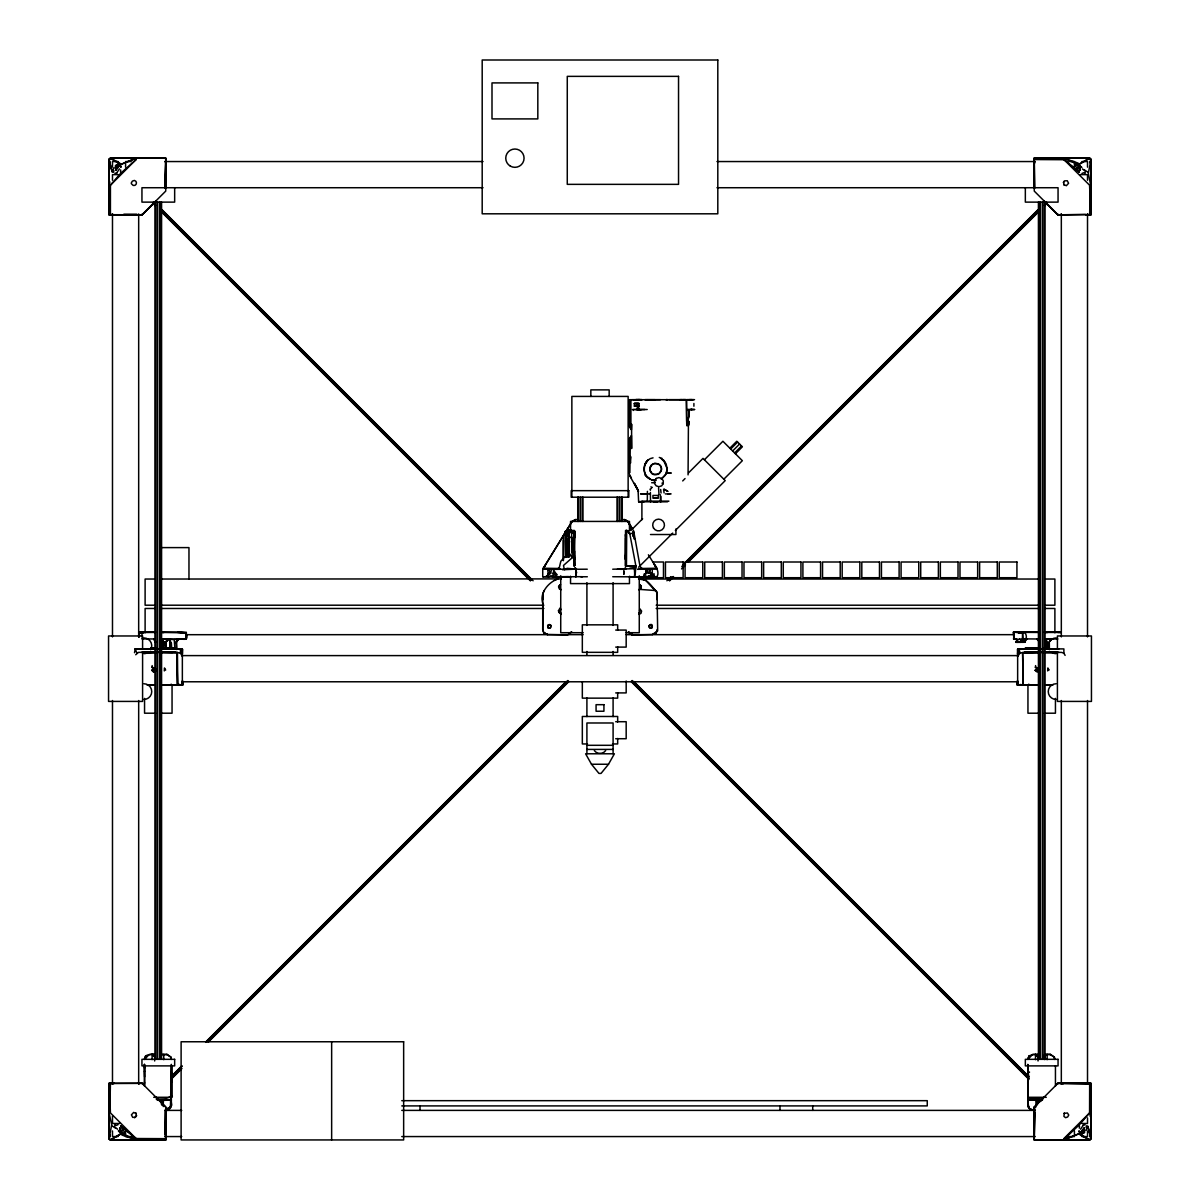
<?xml version="1.0" encoding="UTF-8"?>
<svg xmlns="http://www.w3.org/2000/svg" width="1200" height="1200" viewBox="0 0 1200 1200"><rect width="100%" height="100%" fill="white"/><g stroke="black" fill="none" stroke-linecap="round" stroke-linejoin="round"><path stroke-width="1.5" d="M109.125 185.205L109.11 214.71L114.195 214.83L109.125 214.785L108.915 187.08L109.845 181.845M142.98 1084.14L142.05 1083.33L109.11 1083.42L109.125 1138.635L110.385 1139.94L165.735 1139.94L165.75 1136.55L165.735 1139.94L110.385 1139.94L109.095 1138.71L109.125 1083.33L114.195 1083.285L109.125 1083.33L109.125 1117.695L109.08 1112.97M109.125 1107.015L109.095 1138.71L110.43 1139.94L121.785 1133.55L136.65 1139.94L131.25 1139.94L136.41 1139.94L131.475 1139.94L136.08 1139.985L136.155 1138.635L110.43 1112.91L109.425 1088.04M165.72 1137.42L165.765 1109.52L165.735 1137.45L165.225 1135.14M165.75 188.58L165.735 158.175L110.43 158.175L109.095 159.405L109.125 191.1M563.355 560.595L563.355 535.68L567.57 528.825M574.395 555.39L574.47 565.905L574.47 531.105L570.315 531.75L568.92 530.685L574.47 530.88L574.47 565.905L574.215 560.31M629.445 472.965L629.895 437.805M1022.55 652.98L1023.21 685.05L1017.645 685.05L1017.465 680.835L1016.895 684.99L1038 685.05L1017.645 685.05L1017.645 649.065L1025.445 649.08M1034.235 188.565L1034.265 160.665L1034.925 187.965M1034.25 1109.535L1034.235 1137.405L1034.295 1107.015L1044.015 1097.205M1090.875 191.1L1090.905 159.405L1089.57 158.175L1034.265 158.175L1034.25 163.26L1034.265 158.175L1089.615 158.175L1090.875 159.48L1090.89 214.71L1085.805 214.83L1090.89 214.71L1091.085 187.08L1088.325 173.415L1090.995 159.39L1090.05 162.87L1090.875 159.48L1089.615 158.175L1078.215 164.565L1063.845 158.175L1063.845 159.48L1089.57 185.205L1090.575 210.075M1090.92 1112.97L1090.875 1117.695L1090.875 1083.33L1085.865 1083.42L1090.875 1083.33L1090.155 1116.27M165.675 163.14L165.735 158.175L165.735 191.1L142.035 214.785L109.11 214.695L110.415 214.695L110.43 185.205L120.555 173.415L136.155 159.495L136.17 158.175L165.735 158.175L165.75 163.26M152.1 1059.645L152.115 1054.335L149.07 1054.56L144.51 1059.465M165.195 185.7L165.735 160.665L165.135 187.965L165.735 160.665L165.585 163.005M171.33 1064.94L170.46 1107.54M571.68 631.95L567.69 634.95L547.14 634.515L543.72 632.685L542.715 629.625L543 604.14C539.28 593.28 547.83 582.63 557.82 578.895M563.37 560.46L563.415 540.42M565.56 556.875L564.945 531.705L566.715 530.43L568.905 530.475L569.175 556.125M629.55 439.005L629.46 473.01L629.46 439.095L630.345 437.7M625.605 538.095L625.5 565.95L625.53 530.46L627.09 530.49L629.85 534.03L635.88 565.995L634.38 568.71L634.845 576.84L612.735 576.735M688.41 425.655L688.065 474.885M1038.84 649.125L1018.11 648.78L1017.645 653.97L1017.855 648.855M1065.105 655.38L1063.86 653.19L1061.52 652.395L1022.685 652.47L1023.21 685.05L1022.43 684.255M1034.805 1112.415L1034.265 1137.45L1034.865 1110.165M1035.495 1059.645L1035.51 1054.335L1032.465 1054.56L1027.905 1059.465M1090.875 1107.015L1090.905 1138.71L1089.57 1139.94L1034.265 1139.94L1034.265 1136.535L1034.265 1139.94L1068.75 1139.94L1063.35 1139.94L1079.445 1124.7L1089.57 1112.91L1089.66 1083.405L1090.89 1083.405L1090.995 1138.725L1087.92 1126.365L1086.33 1125.795L1086.18 1127.835M175.365 649.02L171.99 649.02L182.355 649.065L182.355 685.05L162 685.05L183.105 684.99L182.535 680.835L182.355 685.05L176.79 685.05L177.57 684.255L176.79 652.35L138.48 652.365L135.705 654.765M573.75 565.98L574.59 531.27L574.425 537.54L574.545 534.345L574.695 535.5M637.845 576.735L634.35 576.735L635.88 565.995L626.355 565.905L626.475 530.46L626.355 565.905L625.185 567.42M647.31 500.31L647.4 491.355M109.125 214.785L109.125 159.48L110.385 158.175L136.155 158.175L136.155 159.48L110.43 185.205M181.875 649.005L182.34 656.46L180.48 653.19L180.495 648.915L135.255 648.87L134.505 652.71M182.355 653.97L182.415 649.035L182.325 653.955M544.17 576.735L542.73 576.735L542.73 569.205L550.125 569.01L553.785 569.205L553.77 573.075L555.825 575.085L555.9 576.735L568.635 576.69L565.62 576.72M1063.86 653.19L1063.89 648.915L1018.11 648.78L1017.675 656.415L1020.18 652.845L1027.125 652.35M687.375 409.515C692.085 413.1 686.055 421.11 686.895 425.79L688.92 424.98L688.755 421.95L686.655 421.305L686.445 399.69L686.715 424.545M176.64 649.23L176.415 642.03C178.005 634.875 188.985 644.415 186.435 634.095M569.01 538.485L569.1 533.28L568.905 539.115L566.52 541.695L566.745 553.26L569.055 553.695L568.71 556.095M650.4 492.45L650.52 501.87L667.53 501.795M688.455 409.77C690.42 406.86 688.575 421.56 687.465 420.645L688.8 421.44L687.315 421.95M688.905 421.395L688.41 425.31M161.865 648.81L161.91 645.195M165.03 643.635L165.885 648.945L165.96 642.195L168.075 638.85M569.67 541.77L566.52 541.695L568.77 541.65L568.815 535.125L569.04 540.615M660.9 496.47L660.87 501.795M1045.26 648.81L1045.35 641.58M568.77 541.65L567.96 539.565L566.64 543.63L566.52 550.635L566.925 553.2L569.61 556.14M566.775 542.835L566.67 557.145L567.03 546.12M693.765 399.69L686.865 399.69M1032 1109.925L1029.075 1108.335L1027.95 1105.125L1027.755 1064.355M182.475 680.85L182.355 685.05C178.62 683.685 170.28 686.97 171.165 684.135M177.51 639.105L186.285 638.985L186.285 632.445L177.63 632.355L181.41 632.43M628.455 632.19L632.265 634.995L652.335 634.53L657.66 630.915L657.045 592.59L645.615 580.305L638.58 578.895C647.16 577.47 651.66 587.13 657.12 592.14L657.255 599.745L657.255 594.015M109.89 1111.035L110.415 1083.42L114.075 1083.39M1087.785 214.2L1088.37 214.815L1086.06 214.65L1089.66 214.71L1090.11 187.08M109.425 210.075L109.785 192.39M108.915 1111.035L109.38 1088.04M162.33 1105.17L162.435 1100.355L171.345 1100.175L171.345 1064.37M174.945 649.29L174.225 639.57L168.795 639.345L171.21 643.065L170.055 642.255L169.92 649.14L170.055 642.3L171.375 643.11L171.735 649.335M176.625 649.5L176.415 642.03M568.905 540.96L568.875 537.03L569.715 537.36L568.98 540.93L567.27 538.77L565.965 540.54L566.73 544.89L567.27 538.77M625.77 554.535L625.395 559.455L625.605 558.51M1090.62 210.075L1091.085 187.08M1090.215 1105.725L1090.575 1088.04M139.065 637.365L139.17 632.52L154.92 632.445M163.245 1106.58L163.38 1100.175L163.02 1104.33M136.395 1116.18L135.825 1112.715M568.83 535.5L568.935 538.71L568.965 535.86L567.435 535.08L568.98 536.73L566.475 534.165L567.12 531.855L568.905 530.46L574.47 530.46M1064.175 185.4L1063.605 181.935M1044.66 1059.57L1044.6 1054.56L1047.135 1054.365L1050.6 1054.47L1054.155 1057.11L1054.74 1059.465L1054.485 1057.125L1050.09 1054.44M574.47 565.905L574.575 551.175M625.68 557.505L625.53 556.215L625.44 558.3L625.5 534.405L625.74 537.78M574.47 531.105L574.215 540.12L574.59 531.27L574.23 536.955M162.375 649.02L163.425 638.655M1045.77 649.02L1046.82 638.655M144.45 1071.03L144.6 1076.88M1027.86 1082.085L1027.725 1083.585L1027.83 1071.03L1028.955 1077.66M572.28 537.405L572.175 557.76L563.475 565.47L564.42 569.7L567.12 568.32L576 569.13L575.985 576.735L575.88 569.145L575.01 568.935L553.38 569.415L553.77 573.075L552.465 573.15L554.295 576.735M179.4 639.18L186.285 638.985L186.435 634.695L583.155 634.665M550.845 625.395L550.47 627.675L549.24 628.05L547.83 627.54L547.755 625.605L549.21 624.57L550.845 625.395L550.59 627.675L549.24 628.05M1025.895 632.445L1013.52 632.04L1013.775 638.91L1014.15 632.31L1038.315 632.445M679.71 399.69L685.545 399.69L629.46 399.69L629.46 426.42L631.41 429.795L631.605 424.125L631.605 448.56L631.41 435.69L629.775 438.015M642.45 576.735L644.175 576.735L644.28 573.825L645.99 573.675L646.14 570.69M648.405 554.79L657.27 569.205L647.79 568.995L647.565 573.15L649.995 572.985L652.035 576.735L656.31 577.065C659.82 575.04 657.045 566.85 654.255 564.3M568.665 554.28L568.875 556.515L568.98 530.76M1018.125 649.005L1017.675 656.415L1017.585 649.035L1038.375 649.05M635.25 574.395L635.685 567.36L629.88 568.17M625.53 556.365L625.815 551.94M1014.33 634.635L1013.595 639.105L1014.225 634.665M542.7 600.015L542.715 594.015L544.155 590.55M629.46 462.33L630.435 462.435L630.405 456.36L630.435 458.055L629.46 456.54L630.435 456.555L630.435 463.11L629.46 462.435L629.46 456.54L630.435 456.885M633.12 533.46L633.375 530.46M113.82 170.28L113.67 172.32L112.08 171.75L109.005 159.39L112.08 171.75M647.355 576.72L644.1 575.175L645.99 573.675L646.215 569.205L637.635 569.295L642.705 569.13L640.08 566.565L633.66 530.97M144.465 1082.085L144.48 1083.375M1034.775 162.99L1034.265 160.665L1034.415 163.005M649.995 572.985L652.35 575.625L654.03 573.735L654.225 576.825L652.35 575.625L652.245 569.205M568.815 535.125L569.79 536.97L567.21 540.15M667.365 467.715L666.21 473.745L662.07 478.41M574.32 538.38L574.485 536.655M115.245 168.33L115.5 165.705L117 164.805L115.875 170.22L120.465 164.565L136.17 158.175L132.975 159.27M1078.155 1134.075L1063.83 1139.94L1068.525 1139.94L1063.47 1139.94L1079.535 1133.55L1084.125 1127.91L1083 1133.31L1084.5 1132.41L1084.755 1129.785M120.495 172.11L120.705 169.95M168.105 638.94L166.05 642.33L165.945 648.57L165.9 642.33L164.28 642.33L163.65 648.705L161.925 639.18M1049.385 648.6L1049.295 642.33L1047.675 642.33L1047.045 648.705L1045.32 639.18M1079.295 1128.165L1079.505 1126.005M569.025 535.86L566.7 534.735L567.24 533.28L566.88 535.695L569.025 535.86L568.905 539.115M568.935 538.71L569.19 536.43M633.315 410.46L633.42 409.515M547.77 575.295L547.965 576.735L547.77 575.295L550.665 573.09L551.52 569.205M566.445 555.105L566.625 546.825M554.565 571.89L554.34 573.6L555.825 575.085L554.565 571.89L557.28 574.905M1025.535 638.97L1023.135 639.84L1022.415 638.985L1022.565 632.52L1023.135 639.84L1025.445 638.895L1038.315 638.985M652.335 634.53L656.1 633.09L657.255 629.625M649.935 468.51L651.48 465.06L654.51 463.455L658.455 463.965L660.66 465.93C664.86 472.815 653.22 478.575 650.34 471.255M155.985 200.91L142.035 214.86L140.7 214.755M1056.855 1084.365L1057.965 1083.255L1034.265 1107.015L1034.265 1139.94L1034.325 1134.975M115.02 1124.475L114.615 1126.92L117.615 1129.215M1084.98 173.64L1085.385 171.195L1082.385 168.9M568.365 556.845L568.83 552.495L567.3 552.045L566.745 553.26L569.055 553.695L568.965 552.66L572.175 557.76M634.32 403.485L637.44 403.485L637.44 406.23L634.32 406.23L634.32 403.485L639.075 403.515L638.955 406.23L634.515 406.23M571.275 530.115L566.55 530.475L566.67 534.75M649.065 573.075L649.83 569.19M109.11 1083.405L110.415 1083.42M1021.365 640.905L1021.08 642.285L1015.83 642.315L1016.715 640.62L1015.83 642.315L1023.81 642.03L1026.705 638.985L1025.235 639.135L1026.81 638.985M1025.985 638.76L1025.07 642.27L1016.94 642.285L1025.07 642.27M569.115 535.035L569.22 537.09M109.965 1135.125L109.005 1138.725L110.43 1139.94L120.135 1134.075M109.95 1135.26L109.125 1138.635L111.675 1124.7L109.125 1112.91M648.945 626.565L651.015 624.48L652.395 625.98L651.735 627.885L650.34 628.035L649.125 625.485M694.53 399.645L680.355 399.69M633.015 535.38L633.465 532.455M186.33 639.135L186.285 632.445M142.035 214.86L138.315 214.785M1057.965 1083.255L1057.02 1084.14M650.445 490.245L650.055 489.27L651.465 488.385M124.365 1134.24L124.935 1132.41L122.79 1129.785M1077.21 168.33L1075.065 165.705L1075.635 163.875M568.08 556.35L568.875 553.785L569.205 556.74L564.69 556.83L560.82 561.3L559.29 567.705L557.1 569.205M638.85 501.795L644.07 501.795M639.18 589.59L640.38 589.185L641.265 586.365L639.735 584.49M638.655 589.695L640.635 588.975L641.265 586.365M650.73 628.05L649.41 627.39M566.7 543.48L567.96 539.565M548.145 575.205L545.73 576.735L547.32 575.91L548.19 573.405L547.71 569.835L550.125 569.01M145.65 1055.91L144.435 1059.135L145.65 1055.91C146.985 1054.725 158.22 1052.73 153.63 1055.955L152.115 1054.335L155.145 1054.56M1029.045 1055.91L1027.83 1059.135L1029.045 1055.91L1032.84 1054.515L1038.15 1054.53M632.715 536.025L633.33 534.48M634.38 568.71L612.72 569.205M1027.875 1100.25L1042.17 1100.16L1027.875 1100.25L1036.44 1100.16L1037.46 1104.825M141.375 652.335L175.5 652.245L168.09 652.185M653.055 457.845L650.19 458.655C643.005 462.645 641.985 474.12 649.275 478.59A11.46 11.46 0 0 0 656.025 480.525M164.295 670.935L164.475 667.965L165.66 670.035L164.895 669.555M1047.675 670.935L1047.87 667.965L1049.04 670.035L1048.29 669.555M136.635 1115.49L134.535 1117.8M1063.365 182.625L1064.4 180.87L1067.295 180.75L1068.585 183.27L1066.35 185.715L1064.19 184.68M170.265 1108.26L171.69 1105.185L171.345 1102.635L170.265 1108.26L167.1 1110.39L166.41 1109.94L170.265 1108.26L166.98 1108.23M570.135 530.46L566.55 530.475L566.25 533.175L568.905 530.475M568.68 555L568.95 556.68M176.79 685.05L177.57 684.255L177.3 652.5M574.815 557.955L574.05 556.59M559.935 569.235L542.73 569.205L572.19 521.28L575.595 519.51M650.34 466.875C652.245 461.505 661.05 462.69 661.335 468.51A5.73 5.73 0 0 1 661.245 470.19L659.265 473.49A5.73 5.73 0 0 1 657.825 474.36L653.445 474.36A5.73 5.73 0 0 1 652.005 473.49L650.01 470.19M112.005 171.315L113.88 167.76M1086.12 1130.355L1087.995 1126.8M119.475 168.9L116.16 173.64M1080.525 1129.215L1083.84 1124.475M115.875 170.22L119.22 164.13L120.465 164.565L121.035 167.34L119.22 164.13M1080.78 1133.985L1078.965 1130.775L1079.535 1133.55L1080.78 1133.985L1084.125 1127.91M629.76 457.485L630.435 458.055L629.61 456.765M1017.63 650.49L1018.41 649.08L1027.95 648.96L1024.725 649.155M568.905 556.38L568.905 554.52L568.92 556.575M558.45 610.83L559.935 610.92L560.955 614.475L558.45 610.83L560.04 607.995L561.06 609.645M608.505 764.25L614.4 753.78L585.6 753.78L591.495 764.25L598.95 773.415L601.05 773.415L608.505 764.25L591.495 764.25M578.46 519.465L575.76 519.585L571.905 521.79L542.73 569.205L543.675 569.22M165.975 648.855L165.63 642.21L168.345 638.88M646.455 461.895L645.27 463.935L647.34 460.95M131.25 183.045L132.36 181.14L134.4 180.42C137.865 181.23 136.59 186.42 133.155 185.43L131.4 183.735M1064.34 1113.06L1063.905 1116.375L1065.6 1117.695L1067.64 1116.975L1068.75 1115.07L1067.4 1112.97L1063.845 1113.42M562.68 536.82L563.97 534.69M655.425 566.88L654.465 564.78M1050.06 641.085L1051.47 638.85M625.35 556.455L625.53 558.54M161.58 1104.825L161.145 1101.375L162.435 1100.355L159.285 1100.295M656.1 633.09L657.165 630.27M153.63 1055.955L154.65 1054.56L154.665 1060.98M1037.025 1055.955L1038.54 1054.56L1037.025 1055.955L1035.51 1054.335L1038.54 1054.56M1029.075 1108.335L1027.905 1105.08L1027.935 1090.515M560.085 584.715L558.555 586.8L559.47 589.08L561.33 589.635M638.625 501.795L638.07 490.005L634.38 483.3L638.535 491.445L630.135 476.52M658.59 487.89L658.98 494.685M167.1 1110.39L171.345 1105.08L171.345 1100.175L157.185 1100.175M632.625 535.5L633.735 533.88L632.925 532.545M121.785 1133.55L118.335 1130.775L121.41 1133.985L119.79 1127.91L123.09 1133.31L124.935 1132.41M1078.215 164.565L1081.665 167.34L1078.215 164.565L1080.21 170.22L1076.91 164.805L1075.065 165.705M648.15 459.705C642.285 464.73 642.645 475.5 649.98 478.965L645.06 475.245M547.32 575.91L550.665 573.09M1028.835 684.135L1028.25 685.11M138.9 1083.975L139.515 1083.3L111.615 1083.36L113.94 1083.465M1061.1 214.14L1060.485 214.815L1085.55 214.335M629.685 576.615L631.035 576.75L630.255 576.735M549.87 576.15L552.63 576.735L553.635 575.64L549.03 576.735M166.8 640.17L165.63 642.21M179.79 649.365L177.45 649.065L182.355 649.065L180.495 648.915M139.515 214.815L111.6 214.785L112.215 214.2M1087.725 1083.915L1088.4 1083.33L1060.485 1083.3L1088.385 1083.36L1086.06 1083.465M1090.245 1135.14L1090.875 1138.62L1089.615 1139.94L1063.83 1139.94M109.755 162.975L109.125 159.495L110.43 158.175L119.82 163.095M1087.92 1126.365L1090.875 1138.635L1089.615 1139.94L1080.18 1135.02M111.6 214.785L113.94 214.65M153.165 203.67L142.98 213.99L140.76 214.8M682.71 480.93L685.05 478.56M109.125 159.48L110.43 158.175L120.465 164.565M153.69 202.065L153 202.755L155.655 205.41M545.55 564.78L544.56 566.88M630.825 530.565L642.63 518.76M688.575 472.83L703.005 458.385L725.22 480.6L675.345 530.475M704.4 459.78L722.91 441.255L742.35 460.695L723.84 479.205M729.855 448.2L736.785 441.255L742.35 446.82L735.405 453.765M730.665 449.025L737.61 442.08M732.63 450.975L739.575 444.045M734.595 452.94L741.525 445.995M638.595 567.225L672.72 533.1M171.21 1076.46L181.815 1065.855M205.665 1042.005L566.175 681.495M666.9 580.77L670.875 576.795M682.8 564.87L1038 209.67M171.555 1076.805L182.16 1066.2M206.01 1042.35L567.84 680.52M668.58 579.795L671.22 577.14M681.825 566.535L1038.36 210.015M170.925 1078.83L181.53 1068.225M208.035 1041.72L568.545 681.21M669.27 580.485L673.245 576.51M682.515 567.225L685.17 564.585M687.825 561.93L1039.05 210.705M1044.345 205.41L1047 202.755L1046.31 202.065M171.27 1079.175L181.875 1068.57M208.38 1042.065L568.89 681.555M669.615 580.83L673.59 576.855M681.54 568.905L685.515 564.93M688.17 562.275L1038.075 212.385M1044.69 205.755L1047.345 203.1M1063.845 1138.62L1089.57 1112.91M1090.875 1138.635L1089.57 1139.94L1079.535 1133.55M623.895 569.205L625.875 569.055M566.085 530.97L568.905 536.055L566.475 534.165L567.66 533.04L566.505 532.65L569.175 536.895M560.595 584.67L558.645 586.485L560.55 589.5M638.745 612.96L639.885 611.895L639.54 609.975M632.265 634.995L628.395 631.86L632.76 634.53M165.075 1110.15L165.12 1134.555L165.765 1109.55M651.735 627.885L652.2 625.485L651.015 624.48L649.185 625.65M1050.18 640.17L1051.74 638.88M155.265 638.835L154.065 639.825L155.67 642.39M1037.175 639L1037.46 639.825L1038.66 638.835M549.21 624.57L547.635 625.935L548.19 627.915M687.675 409.71L687.24 409.515M1025.445 638.895L1024.35 639.735C1016.94 637.05 1030.26 643.485 1025.175 632.715M661.185 479.145L665.295 475.215L666.96 470.79A11.46 11.46 0 0 0 667.065 468.42L663.48 460.065L666.15 463.95L667.11 468.81M1025.475 649.035L1018.365 649.065L1025.835 648.96L1024.725 648.975M630.435 437.385L631.41 435.945M1028.16 1072.98L1029.525 1072.11L1027.8 1072.14M564.945 531.705L568.065 529.785M1014.75 638.55L1014.045 638.985L1013.52 632.04L1014.045 638.985L1014 634.545M568.62 633.675L571.485 631.965M176.58 642.21L175.065 643.11L179.115 639.105L174.225 639.57M115.5 165.705L118.605 163.875M1081.395 1134.24L1084.5 1132.41M142.455 649.035L172.785 648.84M1050.15 649.02L1026.21 649.065L1058.775 649.065M636.465 403.74L638.895 403.485M642.015 399.69L636.51 399.69L641.64 399.69L638.43 399.69M639 614.43L641.025 613.29L641.61 611.085L639.765 608.7M167.385 639.57L168.405 639.015L164.745 638.955M1050.78 639.57L1051.8 639.015L1048.14 638.955M121.845 164.04L136.17 158.175M1032.81 1110L1029.105 1108.29M1034.25 1107.03L1035.48 1107.27L1034.31 1108.35L1034.925 1110.165M151.695 670.26L155.76 668.805L151.725 667.14L155.835 671.19L153.465 671.91L151.695 670.26L155.835 671.19M1035.09 670.26L1038.12 671.505L1036.86 671.91L1035.09 670.26L1039.155 668.805L1035.105 667.14L1037.43 669.075M140.955 632.07L142.215 632.46L139.035 632.445L143.415 632.445L142.5 632.445C130.05 632.1 152.91 633.12 139.695 632.115C136.275 633.165 147.42 632.01 138.78 632.37M1025.895 638.985L1024.35 639.735L1013.775 638.91M1079.865 164.04L1089.615 158.175L1090.875 159.48L1090.875 214.785M632.46 409.515L641.64 409.515M554.37 580.335L557.655 578.925M641.1 409.74L636.51 409.545L647.205 409.515M142.47 652.47L157.35 652.245L145.2 652.38L154.11 652.29M1081.98 173.415L1083.915 172.695M116.085 1125.42L118.02 1124.7M566.88 535.695L567.9 535.32M636.54 399.705L641.25 399.915M542.715 599.34L542.715 594.015L542.715 629.625L543.87 632.805L547.62 634.53L543.72 632.685M653.835 501.795L657.435 501.795M1018.2 642.27L1021.095 641.235M172.365 1096.215L164.55 1098.915L156.18 1099.095M153.465 671.91L154.725 671.505M167.19 639.405L168.405 639.015M1050.585 639.405L1051.8 639.015M114.99 173.415L117.285 172.695M1082.715 1125.42L1085.01 1124.7M650.34 628.035L652.245 627.435M568.86 537.57L569.7 537.3M162.555 642.81L164.28 642.33M1045.95 642.81L1047.675 642.33M634.395 399.825L633.87 399.69M166.695 1054.44L171.105 1057.125L171.36 1059.435L170.76 1057.11L167.205 1054.47L161.205 1054.56M566.88 533.205L568.125 532.89L566.685 532.41M571.815 533.295L570.315 531.75L571.815 533.295L573.855 532.86M548.19 573.405L550.005 573.06L549.09 568.935L549.99 569.205L544.17 569.205M1024.35 632.07L1025.61 632.46L1019.565 632.745M633.51 399.69L632.55 399.69M1017.525 680.85L1017.645 685.05L1020.84 684.51M542.76 576.78L575.985 576.735M630.66 576.975L657.24 576.78L630.6 576.735M637.905 399.69L640.05 399.69L634.425 399.69M570.705 576.69L552.63 576.735M580.815 576.735L587.34 576.765M1022.685 642.33L1023.84 642.15M1020.21 649.365L1025.31 649.02M1024.47 640.77L1025.58 640.635L1024.575 638.685M646.215 569.19L647.79 568.995M568.365 569.25L576 569.13L562.485 569.745M172.62 652.44L161.565 652.29M1017.645 685.05L1028.715 684.96M575.34 568.815C577.86 574.32 575.595 574.71 576.27 568.71L574.875 567.705L575.34 568.815L577.86 569.25L587.28 569.205M639.57 501.525L642.93 501.555M671.1 493.89L665.37 493.92M1017.645 649.155L1018.14 649.35M638.955 501.795L642.33 501.795M689.7 399.69L692.085 399.69L689.07 399.69M1041.3 1100.13L1036.365 1100.175M1023.81 642.03L1017.66 642.18L1022.22 642.255M180.945 639.195L182.1 639.09L179.55 639.165M163.155 632.46L164.145 632.37L160.95 632.4M1046.535 632.46L1047.54 632.37L1044.345 632.4M635.565 399.69L636.99 399.69M569.1 531.3L574.38 530.865M568.965 576.735L569.745 576.735M1016.91 632.58L1022.265 632.445M1013.595 639.105L1015.425 639.03M644.91 399.69L653.685 399.69M651.69 482.76L655.08 482.61M135.6 1117.245L132.705 1117.365L131.415 1114.845L133.65 1112.415L135.81 1113.435M667.935 493.89L669.87 493.815M182.205 639.09L178.215 638.97M548.28 624.825L550.845 625.485M1059.24 1083.315L1057.95 1083.36L1089.66 1083.405M1059.3 214.755L1057.95 214.8L1034.265 191.1L1034.265 158.175L1034.265 163.2M140.7 1083.36L142.05 1083.315L165.735 1107.015L165.735 1108.32M639.195 399.69L637.755 399.69M693.9 403.485L693.9 406.23M1085.445 1083.915L1060.455 1083.36L1063.125 1083.915M186.225 632.64L179.745 632.445M656.7 568.23L640.035 568.5M1089.66 214.71L1090.89 214.695L1057.965 214.86L1046.685 203.535M1042.92 1099.02L1027.86 1098.045M141.33 648.975L142.455 648.96L134.97 649.065L158.145 649.065M1045.425 649.005L1049.01 648.945M1028.16 652.335L1024.77 652.62M1037.505 652.29L1028.595 652.38L1040.73 652.245L1024.5 652.275L1058.805 652.305M145.335 652.89L154.575 652.77M161.985 652.695L177.3 652.995M1023.18 652.95L1037.97 652.77M1045.365 652.695L1054.62 652.59M640.965 501.765L650.4 501.795M634.635 409.515L635.565 409.515M642.015 409.515L644.865 409.515M171.705 649.02L175.425 649.2L143.13 648.87M1056.825 649.02L1026.51 648.87M648.105 493.935L649.635 493.935M161.865 1054.5L167.205 1054.47M1045.26 1054.5L1050.6 1054.47M647.07 399.69L660.435 399.69M653.805 399.69L654.99 399.69M685.98 399.69L683.115 399.69M1061.685 214.785L1057.965 214.86M666.48 399.69L667.86 399.69M142.815 649.065L173.43 649.02M138.315 1083.33L142.035 1083.255L143.145 1084.365M1085.775 1083.33L1090.89 1083.42M118.095 161.55L112.485 161.55L112.485 167.16M131.19 161.55L125.58 161.55L125.58 167.16M164.88 161.55L483.03 161.55M716.97 161.55L1035.12 161.55M1068.81 161.55L1074.42 161.55L1074.42 167.16M1081.905 161.55L1087.515 161.55L1087.515 167.16M118.095 174.63L112.485 174.63L112.485 180.255M1080.03 174.63L1087.515 174.63L1087.515 180.255M483.03 187.725L141.945 187.725L141.945 202.125L174.66 202.125L174.66 187.725M716.97 187.725L1058.055 187.725L1058.055 202.125L1025.34 202.125L1025.34 187.725M123.855 214.2L136.875 214.2M638.955 403.485L634.515 403.485M688.275 409.515L694.575 409.515L693.765 409.515M629.46 457.335L630.435 457.335M629.46 459.135L630.435 459.135M629.46 459.9L630.435 459.9M629.46 463.11L630.435 463.11M668.91 501.135L641.895 501.135L641.895 519.69M650.49 534.525L675.93 534.525L675.93 528.96M161.475 547.605L188.97 547.605L188.97 579.03M652.89 562.005L663.48 562.005L663.48 577.71L645.81 577.71M582.54 576.735L575.625 576.66M638.55 577.71L643.845 577.71M154.47 579.03L145.11 579.03L145.11 605.205L154.47 605.205M161.475 579.03L561.375 578.895M643.05 579.03L1038.03 579.03M1045.53 579.03L1054.89 579.03L1054.89 605.205L1045.53 605.205M161.97 605.205L543.84 605.205M656.16 605.205L1038.03 605.205M154.47 608.475L145.11 608.475L145.11 632.79M161.97 608.475L543.84 608.475M656.16 608.475L1038.03 608.475M1045.53 608.475L1054.89 608.475L1054.89 632.79M615.705 630.075L626.175 630.075L626.175 647.1L615.705 647.1M139.065 632.04L155.55 632.04M161.055 632.04L181.215 632.04L181.215 633.345M1038.945 632.04L1018.785 632.04L1018.785 633.345M1044.45 632.04L1060.935 632.04M162.015 632.445L186.39 632.82L181.005 632.28M1045.41 632.445L1061.295 632.445L1057.83 632.445M583.17 632.7L560.73 632.7L560.73 575.79M626.175 632.7L639.27 632.7L639.27 575.79M626.205 634.665L1013.7 634.665M142.05 638.895L154.92 638.985M162.015 638.985L185.085 639.27M1045.41 638.985L1057.83 638.985M150.735 647.745L156.255 647.745M161.775 647.745L174.66 647.745M1025.34 647.745L1038.225 647.745M1043.745 647.745L1049.265 647.745M182.64 655.605L1017.36 655.605M182.64 681.78L1017.36 681.78M147.21 685.05L154.605 685.05L147.45 685.05M1052.55 685.065L1045.32 685.065L1052.79 685.05M615.705 692.91L626.175 692.91L626.175 681M155.55 713.205L144.555 713.205L144.555 698.415M161.055 713.205L172.05 713.205L172.05 685.485M1038.945 713.205L1027.95 713.205L1027.95 685.485M1044.45 713.205L1055.445 713.205L1055.445 698.415M615.705 721.71L626.175 721.71L626.175 738.72L615.705 738.72M587.505 743.955L582.33 743.955L582.33 716.475L617.67 716.475L617.67 721.965M612.495 743.955L617.67 743.955L617.67 738.465M586.905 745.305L613.095 745.305M586.905 749.415L613.095 749.415M153.72 1097.295L172.05 1097.295L172.05 1065.885M1046.28 1097.295L1027.95 1097.295L1027.95 1065.885M401.775 1100.67L927.255 1100.67L927.255 1105.905L401.775 1105.905M1037.295 1101.375L1040.91 1101.375M164.88 1110.39L181.725 1110.39M401.775 1110.39L1035.12 1110.39M119.97 1123.485L112.485 1123.485L112.485 1116M1081.905 1123.485L1087.515 1123.485L1087.515 1117.86M118.095 1136.565L112.485 1136.565L112.485 1130.955M133.065 1136.565L125.58 1136.565L125.58 1130.955M164.88 1136.565L181.725 1136.565M401.775 1136.565L1035.12 1136.565M1068.81 1136.565L1074.42 1136.565L1074.42 1130.955M1081.905 1136.565L1087.515 1136.565L1087.515 1130.955M639.195 406.23L636.495 406.23L638.88 406.26M1040.865 649.065L1028.49 649.125L1033.155 649.035M157.47 649.065L148.815 649.02M161.835 649.005L171.42 648.975L162 649.035M1078.65 171.75L1063.845 159.48L1034.325 159.405L1063.845 159.48L1079.43 172.32L1078.065 170.28M110.415 214.695L114.135 214.71M1045.38 649.035L1050.72 649.05M1061.685 1083.33L1057.965 1083.33L1059.3 1083.36M1034.985 1100.16L1042.44 1100.175M654.075 501.795L657.195 501.795M150.03 649.095L155.445 649.125M669.075 399.69L682.17 399.69M647.19 399.69L645.33 399.69M655.68 479.925L651.615 479.925L652.875 480.18M621.54 519.465L625.455 519.81L628.095 521.79L632.67 529.17L629.94 528.975M559.785 568.485L543.285 568.23M185.13 638.985L186.375 639M1044.96 652.29L1056.015 652.44M626.355 565.905L635.88 565.995M636.015 399.675L637.98 399.69M176.025 648.99L181.635 649.065L174.525 649.035M1051.485 652.185L1057.575 652.365M654.63 576.735L657.24 576.78L648.03 576.18L651.735 576.405M617.46 569.205L622.215 569.325M649.965 624.765L651.645 624.81M176.79 652.35L180.48 653.19M636.735 409.515L639.255 409.455M141.15 632.625L138.75 632.535L141.15 632.565L139.695 632.115M1059.24 214.8L1057.02 213.99L1044.195 201.015M140.76 1083.315L142.035 1083.255M693.465 409.515L691.125 409.515M1058.085 649.155L1055.1 649.02M651.885 573.21L650.01 573.12L650.01 569.205M628.365 531.06L629.46 533.325L633.96 533.61M164.235 642.225L165.9 642.33M639.945 589.425L655.815 590.55M177.39 652.89L177.45 684.495L182.355 685.05L177.57 684.255M182.355 649.155L181.59 649.08L182.37 650.49M177.45 684.495L182.355 685.05M558.72 612.45L560.61 612.75M566.505 532.65L567.66 533.04M566.715 534.495L569.145 535.77M547.83 627.54L549.405 628.005M644.775 569.205L646.335 569.64M659.28 457.44L662.055 458.37M1078.14 163.095L1063.845 158.175L1063.845 159.495M121.86 1135.02L136.155 1139.94M651.51 479.685L652.515 480.06M629.475 462.075L630.435 462.435M624.27 519.435L627.795 521.295L632.535 529.125M642.12 578.895L645.615 580.305M1020.585 632.445L1021.47 632.85M661.98 483.15L663.195 483.72M564.69 556.83L565.875 557.43M565.965 540.54L568.335 541.77M650.88 486.87L652.305 487.44M1084.455 169.95L1087.8 172.11M112.2 1126.005L115.545 1128.165M654.225 576.825L651.96 575.325L652.035 576.735M155.805 1097.1L165.735 1107.015L165.735 1139.94L165.675 1138.71L136.155 1138.635L120.57 1125.795L121.935 1127.835M1019.7 638.895L1021.8 640.515M121.35 1126.365L136.155 1138.635L165.675 1138.71L165.735 1134.915M662.43 459.87L664.65 461.7L661.125 458.58M567.3 552.045L569.055 553.695M162 209.67L533.1 580.77M633.825 681.495L1028.79 1076.46M161.64 210.015L531.42 579.795M632.16 680.52L1028.445 1076.805M160.95 210.705L530.73 580.485M631.455 681.21L1029.075 1078.83M152.655 203.1L155.31 205.755M161.925 212.385L530.385 580.83M631.11 681.555L1028.73 1079.175M1018.86 642.255L1016.325 638.955M568.935 536.745L569.61 537.555M1037.07 638.955L1038.645 641.1M155.25 641.1L154.02 638.835M640.05 584.775L641.37 586.65M627.435 530.565L629.85 534.03L629.46 533.325M168.9 639.45L171.375 643.11M629.79 427.035L629.46 399.69L629.46 426.465L631.365 429.63M566.475 534.165L567.195 535.47M629.64 474.795L631.395 478.095M1076.61 167.76L1078.56 171.315M121.44 1126.8L123.39 1130.355M632.01 529.005L628.095 521.79L631.005 528.06M574.635 559.38L574.32 558.285M629.79 475.23L630.42 476.46M568.785 554.61L568.155 553.245L568.815 556.14M566.775 532.875L567.645 535.515M1018.635 648.87L1020.18 652.845M135.255 648.87L136.785 652.845M1078.59 164.13L1080.21 170.22M119.79 1127.91L121.41 1133.985M663.57 489.285L664.08 492.855M154.695 638.865L155.505 641.985M568.635 535.005L568.845 537.12M566.385 548.79L567.06 551.805M1035.54 665.595L1035.885 667.47M152.145 665.595L152.505 667.47M660.69 489.54L661.05 493.005M141.78 632.715L142.5 638.985M649.185 626.07L649.335 627.615M1037.4 638.835L1037.475 639.69M633.795 532.305L634.395 539.22L634.095 534.315M139.17 632.52L139.455 636.18M568.875 553.785L569.01 556.62M144.36 1064.355L144.6 1071.72M633.33 531.24L633.48 536.175M144.6 1068.06L144.51 1064.37L144.555 1086.21M1090.62 1088.04L1091.085 1111.035M108.915 187.08L109.38 210.075M637.335 406.185L637.395 409.515M1028.055 1065.3L1028.31 1080.945M1035.93 1100.325L1035.99 1106.775M660.375 494.715L660.435 501.81M638.625 406.215L638.655 409.56M1047.135 1054.365L1047.165 1059.675M163.74 1054.365L163.77 1059.675M1038.045 1054.56L1038.045 1060.98M1027.905 1064.94L1027.92 1083.21M630.9 399.69L630.93 428.97M571.65 533.19L571.665 552.51M162.225 1100.655L162.225 1104.39M144.51 1064.94L144.54 1085.04M1087.515 213.945L1087.515 636.9M1087.515 700.53L1087.515 1084.185M1061.325 213.945L1061.325 636.9M1061.325 700.53L1061.325 1084.185M1057.41 649.065L1057.41 635.97L1091.445 635.97L1091.445 701.415L1057.41 701.415L1057.41 652.8M1055.445 1065.885L1055.445 1086.21M1044.975 202.125L1044.975 1059.33M1044.345 202.125L1044.345 1059.33M1042.71 202.125L1042.71 1059.33M1040.685 202.125L1040.685 1059.33M1039.05 202.125L1039.05 1059.33M1038.42 202.125L1038.42 1059.33M812.715 1105.905L812.715 1110.39M779.985 1105.905L779.985 1110.39M629.46 530.58L629.46 521.43L570.54 521.43L570.54 530.58M629.46 576.285L629.46 583.605L570.54 583.605L570.54 576.285M628.14 497.205L628.14 396.42L571.86 396.42L571.86 497.205M622.26 497.205L622.26 521.43M621.48 497.205L621.48 521.43M619.635 497.205L619.635 521.43M617.79 497.205L617.79 521.43M617.67 630.345L617.67 624.84L582.33 624.84L582.33 652.335L617.67 652.335L617.67 646.83M617.67 692.655L617.67 698.145L582.33 698.145L582.33 681.66M617.01 497.205L617.01 521.43M613.095 582.645L613.095 625.425M613.095 651.465L613.095 655.185M613.095 697.98L613.095 716.58M613.095 753.78L613.095 722.985L586.905 722.985L586.905 753.78M609.165 396.42L609.165 389.88L590.835 389.88L590.835 396.42M586.905 582.645L586.905 625.425M586.905 651.465L586.905 655.185M586.905 697.98L586.905 716.58M582.99 497.205L582.99 521.43M582.21 497.205L582.21 521.43M580.365 497.205L580.365 521.43M578.52 497.205L578.52 521.43M577.74 497.205L577.74 521.43M420.015 1105.905L420.015 1110.39M331.65 1041.765L331.65 1139.94M161.58 202.125L161.58 1059.33M160.95 202.125L160.95 1059.33M159.315 202.125L159.315 1059.33M157.29 202.125L157.29 1059.33M155.655 202.125L155.655 1059.33M155.025 202.125L155.025 1059.33M142.59 649.065L142.59 635.97L108.555 635.97L108.555 701.415L142.59 701.415L142.59 652.8M138.675 213.945L138.675 636.9M138.675 700.53L138.675 1084.185M112.485 213.945L112.485 636.9M112.485 700.53L112.485 1084.185M1056.09 653.64A7.86 7.86 0 0 1 1052.175 652.59M1049.295 649.71A7.86 7.86 0 0 1 1056.09 637.935M1056.09 699.45A7.86 7.86 0 0 1 1048.245 691.605A7.86 7.86 0 0 1 1056.09 683.745M143.91 637.935A7.86 7.86 0 0 1 150.705 649.71M147.825 652.59A7.86 7.86 0 0 1 143.91 653.64M143.91 683.745A7.86 7.86 0 0 1 151.755 691.605A7.86 7.86 0 0 1 143.91 699.45M650.34 471.255A5.73 5.73 0 0 1 650.34 466.875M605.67 750.6A6.54 5.58 0 0 1 594.33 750.6M109.11 182.625L109.11 185.715L109.125 180.42C109.08 194.835 109.095 174.825 109.11 182.625M171.36 1074.21L171.435 1082.205L171.345 1072.35L171.36 1074.21M566.715 530.43L566.625 540.15L566.625 530.46M1090.89 181.8L1090.89 185.715L1090.875 180.42C1090.92 196.83 1090.92 175.605 1090.89 181.8M629.685 457.455L630.435 458.055L629.685 457.455M656.22 478.455L654.555 480.75L654.555 483.57L656.22 485.865L658.905 486.735L661.605 485.865L663.27 483.57L663.27 480.75L661.605 478.455L658.905 477.57L656.22 478.455M692.115 409.515L690.315 409.515L692.1 409.53M1024.875 649.035L1025.97 649.095L1024.875 649.035M657.39 498.18L653.865 498.195L657.405 498.21M623.895 574.11L623.895 570.975L623.895 574.11M1063.92 158.13L1068.75 158.175L1063.92 158.13M132.12 158.115L136.65 158.175L131.25 158.175L136.53 158.175L132.12 158.115M645.075 493.875L640.53 493.89L646.56 493.935L645.075 493.875M668.565 472.995L667.305 472.995L671.25 473.04L668.565 472.995M717.81 60L482.19 60L482.19 213.81L717.81 213.81L717.81 60M678.54 76.365L567.27 76.365L567.27 184.35L678.54 184.35L678.54 76.365M537.825 82.905L492 82.905L492 118.905L537.825 118.905L537.825 82.905M628.8 490.665L571.2 490.665L571.2 497.205L628.8 497.205L628.8 490.665M658.32 495.45L652.95 495.45L652.95 498.195L658.32 498.195L658.32 495.45M683.13 562.005L665.445 562.005L665.445 577.71L683.13 577.71L683.13 562.005M702.765 562.005L685.08 562.005L685.08 577.71L702.765 577.71L702.765 562.005M722.4 562.005L704.715 562.005L704.715 577.71L722.4 577.71L722.4 562.005M742.035 562.005L724.35 562.005L724.35 577.71L742.035 577.71L742.035 562.005M761.67 562.005L743.985 562.005L743.985 577.71L761.67 577.71L761.67 562.005M781.305 562.005L763.62 562.005L763.62 577.71L781.305 577.71L781.305 562.005M800.94 562.005L783.27 562.005L783.27 577.71L800.94 577.71L800.94 562.005M820.575 562.005L802.905 562.005L802.905 577.71L820.575 577.71L820.575 562.005M840.21 562.005L822.54 562.005L822.54 577.71L840.21 577.71L840.21 562.005M859.845 562.005L842.175 562.005L842.175 577.71L859.845 577.71L859.845 562.005M879.48 562.005L861.81 562.005L861.81 577.71L879.48 577.71L879.48 562.005M899.115 562.005L881.445 562.005L881.445 577.71L899.115 577.71L899.115 562.005M918.75 562.005L901.08 562.005L901.08 577.71L918.75 577.71L918.75 562.005M938.385 562.005L920.715 562.005L920.715 577.71L938.385 577.71L938.385 562.005M958.02 562.005L940.35 562.005L940.35 577.71L958.02 577.71L958.02 562.005M977.655 562.005L959.985 562.005L959.985 577.71L977.655 577.71L977.655 562.005M997.29 562.005L979.62 562.005L979.62 577.71L997.29 577.71L997.29 562.005M1016.925 562.005L999.255 562.005L999.255 577.71L1016.925 577.71L1016.925 562.005M603.93 704.685L596.07 704.685L596.07 711.24L603.93 711.24L603.93 704.685M403.65 1041.765L181.11 1041.765L181.11 1139.94L403.65 1139.94L403.65 1041.765M174.66 1059.33L141.945 1059.33L141.945 1065.885L174.66 1065.885L174.66 1059.33M1058.055 1059.33L1025.34 1059.33L1025.34 1065.885L1058.055 1065.885L1058.055 1059.33M667.215 399.69L666.135 399.69L667.215 399.69M667.74 491.31L664.275 489.315L667.74 491.31M1029.045 1108.14L1027.965 1106.79L1027.905 1102.635L1029.045 1108.14M510.33 166.11A9.165 9.165 0 0 0 524.07 158.175A9.165 9.165 0 0 0 510.33 150.24A9.165 9.165 0 0 0 510.33 166.11M653.475 527.97A5.895 5.895 0 0 0 663.675 527.97A5.895 5.895 0 0 0 658.575 519.135A5.895 5.895 0 0 0 653.475 527.97"/></g></svg>
